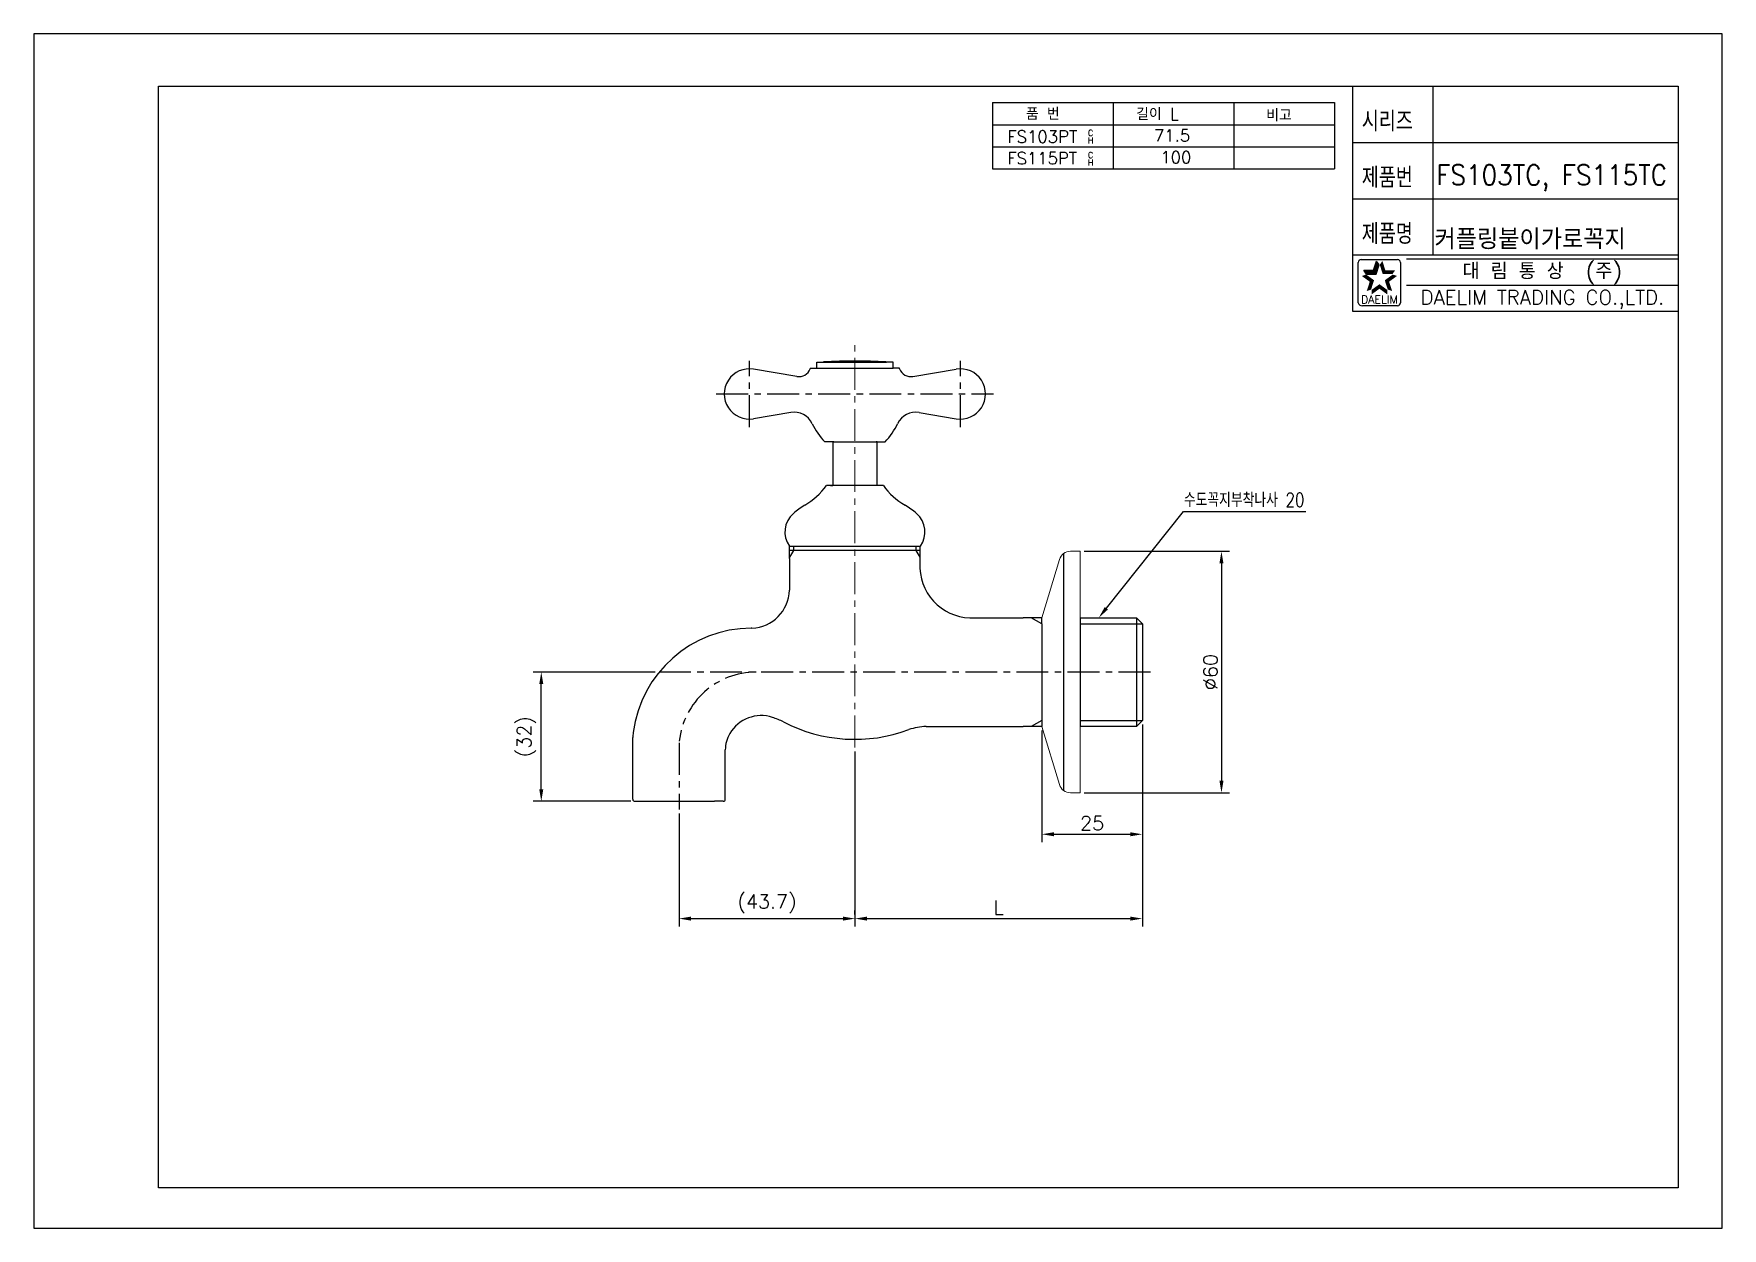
# Model space of a CAD drawing. Header units: millimetres. Extents: x 13755 to 14175, y 2772 to 3069.
import ezdxf
from ezdxf.enums import TextEntityAlignment as Align

# ---------------------------------------------------------------- set-up
doc = ezdxf.new("R2010")
doc.units = ezdxf.units.MM
doc.header["$LTSCALE"] = 0.25
doc.linetypes.add('CENTER', pattern=[50.8, 31.75, -6.35, 6.35, -6.35])
doc.layers.get('0').update_dxf_attribs({"color": 2})
doc.layers.add('AUX. LINE', color=251, linetype='Continuous', plot=False)
for name, color, linetype in [('CENTER', 1, 'CENTER'), ('D', 2, 'Continuous'), ('DIM', 2, 'Continuous'), ('DWG', 7, 'Continuous'), ('PART_87157', 7, 'Continuous'), ('TXT', 4, 'Continuous')]:
    doc.layers.add(name, color=color, linetype=linetype)
doc.styles.add('GHS', font='romans.shx', dxfattribs={"height": 3.5, "bigfont": 'ghs.shx'})
doc.styles.add('ROMANS', font='romans')
doc.styles.get("Standard").update_dxf_attribs({"font": 'webdings.ttf'})
doc.dimstyles.get("Standard").update_dxf_attribs({"dimtxt": 0.18, "dimasz": 0.18, "dimexe": 0.18, "dimexo": 0.0625, "dimgap": 0.09, "dimtad": 0, "dimtih": 1, "dimtoh": 1, "dimdec": 4, "dimzin": 0, "dimdsep": 46, "dimtxsty": 'Standard', "dimcen": 0.09, "dimadec": 0, "dimazin": 0, "dimtfac": 1, "dimtdec": 4, "dimtofl": 0, "dimtmove": 0, "dimatfit": 3, "dimfxl": 0, "dimtolj": 1, "dimtzin": 0, "dimarcsym": 0})

# ---------------------------------------------------------------- blocks, each defined once
blk = doc.blocks.new('BORDER')
for p, q in [((1, 1), (0, 1)), ((0, 1), (0, 0)), ((1, 0), (1, 1)), ((0, 0), (1, 0))]:
    blk.add_line(p, q)
blk = doc.blocks.new('*D1')
at = {"layer": 'D'}
for p, q in [((14016.72, 2940.3), (14052.9, 2940.3)), ((14050.9, 2937.3), (14050.9, 2883.24)), ((14016.72, 2880.24), (14052.9, 2880.24))]:
    blk.add_line(p, q, dxfattribs=at)
for points in [[(14050.4, 2937.3), (14051.4, 2937.3), (14050.9, 2940.3)], [(14050.4, 2883.24), (14051.4, 2883.24), (14050.9, 2880.24)]]:
    blk.add_solid(points, dxfattribs=at)
at = {"layer": 'Defpoints', "color": 0}
for p in [(14015.72, 2940.3), (14015.72, 2880.24), (14050.9, 2880.24)]:
    blk.add_point(p, dxfattribs=at)
at = {"layer": 'D', "insert": (14048.15, 2910.27), "char_height": 3.5, "attachment_point": 5, "rotation": 90, "style": 'GHS'}
blk.add_mtext('\\A1;%%C60', dxfattribs=at)
blk = doc.blocks.new('*D3')
at = {"layer": 'D'}
for p, q in [((13910.06, 2910.27), (13879.71, 2910.27)), ((13881.71, 2881.12), (13881.71, 2907.27)), ((13903.98, 2878.12), (13879.71, 2878.12))]:
    blk.add_line(p, q, dxfattribs=at)
for points in [[(13881.21, 2907.27), (13882.21, 2907.27), (13881.71, 2910.27)], [(13881.21, 2881.12), (13882.21, 2881.12), (13881.71, 2878.12)]]:
    blk.add_solid(points, dxfattribs=at)
at = {"layer": 'Defpoints', "color": 0}
for p in [(13881.71, 2910.27), (13911.06, 2910.27), (13904.98, 2878.12)]:
    blk.add_point(p, dxfattribs=at)
at = {"layer": 'D', "insert": (13878.04, 2894.2), "char_height": 3.5, "attachment_point": 5, "rotation": 90, "style": 'GHS'}
blk.add_mtext('\\A1;(32)', dxfattribs=at)
blk = doc.blocks.new('*D4')
at = {"layer": 'D'}
for p, q in [((13959.72, 2890.54), (13959.72, 2846.96)), ((13915.98, 2875.12), (13915.98, 2846.96)), ((13918.98, 2848.96), (13956.72, 2848.96))]:
    blk.add_line(p, q, dxfattribs=at)
for points in [[(13918.98, 2849.46), (13918.98, 2848.46), (13915.98, 2848.96)], [(13956.72, 2849.46), (13956.72, 2848.46), (13959.72, 2848.96)]]:
    blk.add_solid(points, dxfattribs=at)
at = {"layer": 'Defpoints', "color": 0}
for p in [(13959.72, 2891.54), (13915.98, 2876.12), (13959.72, 2848.96)]:
    blk.add_point(p, dxfattribs=at)
at = {"layer": 'D', "insert": (13937.85, 2852.63), "char_height": 3.5, "attachment_point": 5, "style": 'GHS'}
blk.add_mtext('\\A1;(43.7)', dxfattribs=at)
blk = doc.blocks.new('*D5')
at = {"layer": 'D'}
for p, q in [((14031.23, 2897.26), (14031.23, 2846.96)), ((13959.72, 2849.96), (13959.72, 2850.96)), ((13962.72, 2848.96), (14028.23, 2848.96))]:
    blk.add_line(p, q, dxfattribs=at)
for points in [[(13962.72, 2849.46), (13962.72, 2848.46), (13959.72, 2848.96)], [(14028.23, 2849.46), (14028.23, 2848.46), (14031.23, 2848.96)]]:
    blk.add_solid(points, dxfattribs=at)
at = {"layer": 'Defpoints', "color": 0}
for p in [(14031.23, 2898.26), (13959.72, 2848.96), (14031.23, 2848.96)]:
    blk.add_point(p, dxfattribs=at)
at = {"layer": 'D', "insert": (13995.48, 2851.71), "char_height": 3.5, "attachment_point": 5, "style": 'GHS'}
blk.add_mtext('\\A1;L', dxfattribs=at)
blk = doc.blocks.new('*D6')
at = {"layer": 'D'}
for p, q in [((14006.21, 2895.75), (14006.21, 2867.93)), ((14031.23, 2897.26), (14031.23, 2867.93)), ((14009.21, 2869.93), (14028.23, 2869.93))]:
    blk.add_line(p, q, dxfattribs=at)
for points in [[(14009.21, 2870.43), (14009.21, 2869.43), (14006.21, 2869.93)], [(14028.23, 2870.43), (14028.23, 2869.43), (14031.23, 2869.93)]]:
    blk.add_solid(points, dxfattribs=at)
at = {"layer": 'Defpoints', "color": 0}
for p in [(14031.23, 2898.26), (14006.21, 2896.75), (14031.23, 2869.93)]:
    blk.add_point(p, dxfattribs=at)
at = {"layer": 'D', "insert": (14018.72, 2872.68), "char_height": 3.5, "attachment_point": 5, "style": 'GHS'}
blk.add_mtext('\\A1;25', dxfattribs=at)

msp = doc.modelspace()

# ---------------------------------------------------------------- linework, layer by layer
at = {"color": 7}
for p, q in [((14083.467, 3055.974), (14083.467, 2999.974)), ((14103.467, 3055.974), (14103.467, 3013.974)), ((14083.467, 3041.974), (14164.467, 3041.974)), ((14083.467, 3027.974), (14164.467, 3027.974)), ((14083.467, 3013.974), (14164.467, 3013.974)), ((14083.467, 2999.974), (14164.467, 2999.974))]:
    msp.add_line(p, q, dxfattribs=at)
at = {"color": 2, "linetype": 'Continuous'}
for p, q in [((14084.945, 3002.108), (14084.945, 3012.108)), ((14085.695, 3012.858), (14094.695, 3012.858)), ((14095.445, 3012.108), (14095.445, 3002.108)), ((14096.967, 3012.974), (14164.467, 3012.974)), ((14096.967, 3006.474), (14164.467, 3006.474)), ((14094.695, 3001.358), (14085.945, 3001.358))]:
    msp.add_line(p, q, dxfattribs=at)
at = {"color": 2}
for p, q in [((14088.706, 3010.157), (14089.456, 3012.463)), ((14089.371, 3009.241), (14090.121, 3011.548)), ((14090.121, 3011.548), (14089.456, 3012.463)), ((14086.281, 3010.157), (14088.706, 3010.157)), ((14086.946, 3009.241), (14086.281, 3010.157)), ((14086.946, 3009.241), (14089.371, 3009.241))]:
    msp.add_line(p, q, dxfattribs=at)
at = {"color": 2, "linetype": 'Continuous'}
for centre, radius, start, end in [((14085.695, 3012.108), 0.75, 90, 180), ((14094.695, 3012.108), 0.75, 0, 90), ((14085.82, 3002.233), 0.884, 188.1301, 278.1301), ((14094.695, 3002.108), 0.75, 270, 0)]:
    msp.add_arc(centre, radius, start, end, dxfattribs=at)
at = {"color": 2}
for points in [[(14088.706, 3010.157), (14089.371, 3009.241), (14089.456, 3012.463), (14090.121, 3011.548)], [(14090.934, 3012.463), (14090.269, 3011.548), (14091.683, 3010.157), (14091.018, 3009.241)], [(14087.787, 3007.326), (14088.863, 3007.675), (14085.825, 3008.751), (14086.901, 3009.101)], [(14086.281, 3010.157), (14086.946, 3009.241), (14088.706, 3010.157), (14089.371, 3009.241)], [(14087.037, 3005.019), (14088.113, 3005.369), (14087.787, 3007.326), (14088.863, 3007.675)], [(14091.683, 3010.157), (14091.018, 3009.241), (14094.108, 3010.157), (14093.443, 3009.241)], [(14094.565, 3008.751), (14093.489, 3009.101), (14092.603, 3007.326), (14091.527, 3007.675)], [(14092.603, 3007.326), (14091.527, 3007.675), (14093.352, 3005.019), (14092.276, 3005.369)], [(14090.195, 3005.576), (14090.195, 3006.708), (14088.233, 3004.151), (14088.233, 3005.282)], [(14092.157, 3004.151), (14092.157, 3005.282), (14090.195, 3005.576), (14090.195, 3006.708)]]:
    msp.add_solid(points, dxfattribs=at)
at = {"layer": 'AUX. LINE'}
msp.add_line((13953.692, 2956.635), (13954.221, 2956.635), dxfattribs=at)
at = {"layer": 'CENTER', "color": 1, "linetype": 'CENTER', "lineweight": 9}
msp.add_line((13959.725, 2891.537), (13959.725, 2992.64), dxfattribs=at)
at = {"layer": 'CENTER', "linetype": 'CENTER'}
for p, q in [((13933.475, 2971.164), (13933.475, 2987.664)), ((13985.975, 2971.164), (13985.975, 2987.664)), ((13925.225, 2979.414), (13994.225, 2979.414))]:
    msp.add_line(p, q, dxfattribs=at)
at = {"layer": 'CENTER', "color": 1, "linetype": 'CENTER'}
msp.add_line((13915.978, 2892.661), (13915.978, 2876.122), dxfattribs=at)
at = {"layer": 'CENTER', "linetype": 'CENTER'}
msp.add_arc((13935.192, 2890.98), 19.287, 90, 173.73448, dxfattribs=at)
at = {"layer": 'D'}
for p, q in [((13993.98, 3051.856), (14023.98, 3051.856)), ((13993.98, 3051.856), (13993.98, 3046.356)), ((14023.98, 3051.856), (14023.98, 3046.356)), ((14023.98, 3051.856), (14053.98, 3051.856)), ((14053.98, 3051.856), (14053.98, 3035.356)), ((14053.98, 3051.856), (14078.98, 3051.856)), ((14078.98, 3051.856), (14078.98, 3046.356)), ((13993.98, 3046.356), (14023.98, 3046.356)), ((13993.98, 3046.356), (13993.98, 3035.356)), ((14023.98, 3046.356), (14023.98, 3035.356)), ((14023.98, 3046.356), (14053.98, 3046.356)), ((14053.98, 3046.356), (14078.98, 3046.356)), ((14078.98, 3046.356), (14078.98, 3035.356)), ((13993.98, 3040.856), (14023.98, 3040.856)), ((14023.98, 3040.856), (14053.98, 3040.856)), ((14053.98, 3040.856), (14078.98, 3040.856)), ((13993.98, 3035.356), (14023.98, 3035.356)), ((14023.98, 3035.356), (14053.98, 3035.356)), ((14053.98, 3035.356), (14078.98, 3035.356)), ((14041.481, 2950.154), (14071.894, 2950.154)), ((13944.422, 2940.528), (13943.421, 2938.794)), ((13974.883, 2940.528), (13975.884, 2938.794)), ((14006.207, 2922.282), (14003.607, 2923.784)), ((14015.717, 2922.282), (14031.232, 2922.282)), ((14006.207, 2898.256), (14003.607, 2896.755)), ((14015.717, 2898.256), (14031.232, 2898.256))]:
    msp.add_line(p, q, dxfattribs=at)
at = {"layer": 'D', "color": 1, "linetype": 'CENTER'}
msp.add_line((14033.232, 2910.269), (13911.064, 2910.269), dxfattribs=at)
at = {"layer": 'D'}
msp.add_lwpolyline([(14022.267, 2926.127), (14041.481, 2950.154)], dxfattribs=at)
msp.add_solid([(14021.877, 2926.439), (14020.394, 2923.784), (14022.658, 2925.814)], dxfattribs=at)
at = {"layer": 'DWG'}
for p, q in [((13951.842, 2987.314), (13967.607, 2987.314)), ((13950.225, 2985.814), (13969.225, 2985.814)), ((13954.221, 2967.514), (13954.221, 2956.635)), ((13954.475, 2967.514), (13964.975, 2967.514)), ((13965.232, 2967.514), (13964.975, 2967.514)), ((13965.232, 2956.635), (13965.232, 2967.514)), ((13966.804, 2956.635), (13952.645, 2956.635)), ((13943.421, 2938.485), (13943.421, 2941.547)), ((13943.421, 2941.547), (13976.029, 2941.547)), ((13975.884, 2941.547), (13975.884, 2938.485)), ((13943.421, 2938.523), (13943.421, 2938.523)), ((13943.421, 2938.485), (13943.421, 2936.023)), ((13943.421, 2936.013), (13943.421, 2930.622)), ((13975.884, 2938.523), (13975.884, 2938.523)), ((14011.63, 2939.736), (14011.63, 2880.802)), ((14006.207, 2923.784), (14001.59, 2923.784)), ((14006.207, 2922.282), (14006.207, 2923.784)), ((14015.717, 2923.784), (14029.731, 2923.784)), ((14015.717, 2923.784), (14015.717, 2896.755)), ((14031.232, 2922.282), (14029.731, 2923.784)), ((14029.731, 2923.784), (14029.731, 2896.755)), ((14006.207, 2922.282), (14006.207, 2896.755)), ((14031.232, 2922.282), (14031.232, 2898.256)), ((14031.232, 2898.256), (14029.731, 2896.755)), ((14006.207, 2896.755), (14001.59, 2896.755)), ((14029.731, 2896.755), (14015.717, 2896.755))]:
    msp.add_line(p, q, dxfattribs=at)
at = {"layer": 'DWG', "color": 0}
for p, q in [((13975.884, 2940.528), (13943.421, 2940.528)), ((13975.884, 2938.523), (13975.894, 2936.012)), ((13989.56, 2923.784), (14001.59, 2923.784)), ((13934.11, 2921.191), (13933.939, 2921.178)), ((13904.478, 2878.622), (13904.478, 2893.958)), ((13977.433, 2896.755), (14001.59, 2896.755)), ((13927.478, 2878.622), (13927.478, 2890.886)), ((13904.978, 2878.122), (13907.178, 2878.122)), ((13907.178, 2878.122), (13924.778, 2878.122)), ((13907.478, 2878.122), (13907.478, 2878.122)), ((13924.478, 2878.122), (13924.478, 2878.122)), ((13926.978, 2878.122), (13924.778, 2878.122))]:
    msp.add_line(p, q, dxfattribs=at)
at = {"layer": 'DWG', "color": 2}
for p, q in [((13944.422, 2941.547), (13944.422, 2940.528)), ((13974.883, 2941.547), (13974.883, 2940.532))]:
    msp.add_line(p, q, dxfattribs=at)
at = {"layer": 'DWG', "color": 0, "lineweight": 13}
for p, q in [((14015.717, 2940.299), (14013.334, 2940.299)), ((14015.717, 2940.299), (14015.717, 2923.784)), ((14010.597, 2938.269), (14006.207, 2923.784)), ((14015.717, 2924.409), (14015.717, 2935.479)), ((14010.597, 2882.27), (14006.207, 2896.755)), ((14015.717, 2896.755), (14015.717, 2880.239)), ((14015.717, 2880.239), (14013.334, 2880.239))]:
    msp.add_line(p, q, dxfattribs=at)
at = {"layer": 'DWG', "color": 4}
msp.add_line((13975.884, 2936.013), (13975.884, 2936.013), dxfattribs=at)
msp.add_line((13975.884, 2936.013), (13975.884, 2936.013), dxfattribs=at)
msp.add_line((13975.884, 2936.013), (13975.884, 2936.013), dxfattribs=at)
msp.add_line((13975.884, 2936.013), (13975.884, 2936.013), dxfattribs=at)
msp.add_line((13975.884, 2936.013), (13975.884, 2936.013), dxfattribs=at)
at = {"layer": 'DWG', "color": 7}
for centre, radius, start, end in [((13952.024, 2987.076), 0.3, 93.27705, 127.50417), ((13959.724, 2852.596), 135, 86.72295, 93.27705), ((13967.424, 2987.076), 0.3, 52.49583, 86.72295)]:
    msp.add_arc(centre, radius, start, end, dxfattribs=at)
at = {"layer": 'DWG'}
for centre, radius, start, end in [((13938.642, 2966.686), 17.237, 299.97423, 324.33006), ((13980.808, 2966.686), 17.237, 215.66994, 240.02577), ((13948.459, 2945.085), 6.156, 131.13646, 215.07633), ((13956.235, 2936.183), 17.976, 119.97423, 131.13646), ((13963.215, 2936.183), 17.976, 48.86354, 60.02577), ((13970.991, 2945.085), 6.156, 324.92367, 48.86354), ((13988.699, 2936.571), 12.816, 182.49877, 273.85401), ((13978.285, 2880.434), 16.343, 92.98872, 108.30127)]:
    msp.add_arc(centre, radius, start, end, dxfattribs=at)
at = {"layer": 'DWG', "color": 0, "lineweight": 13}
for centre, start, end in [((14013.334, 2937.439), 90, 163.14066), ((14013.334, 2883.099), 196.85934, 270)]:
    msp.add_arc(centre, 2.86, start, end, dxfattribs=at)
at = {"layer": 'DWG', "color": 0}
for centre, radius, start, end in [((13933.77, 2930.838), 9.653, 272.01696, 358.71869), ((13934.114, 2891.372), 29.806, 90.33681, 172.49647), ((13936.454, 2890.305), 9.136, 72.25727, 149.23176), ((13928.476, 2869.56), 31.351, 64.60081, 69.92404), ((13914.478, 2893.958), 10, 172.49647, 180), ((13935.478, 2890.886), 8, 149.23176, 180), ((13959.717, 2932.15), 38.613, 242.56076, 290.36413), ((13904.978, 2878.622), 0.5, 180, 270), ((13926.978, 2878.622), 0.5, 270, 0)]:
    msp.add_arc(centre, radius, start, end, dxfattribs=at)
at = {"layer": 'PART_87157', "color": 7}
for p, q in [((13950.225, 2987.314), (13951.725, 2987.314)), ((13950.225, 2985.814), (13950.225, 2987.314)), ((13951.725, 2987.314), (13951.842, 2987.314)), ((13967.725, 2987.314), (13967.607, 2987.314)), ((13969.225, 2987.314), (13967.725, 2987.314)), ((13969.225, 2985.814), (13969.225, 2987.314)), ((13945.303, 2983.769), (13934.508, 2985.578)), ((13948.664, 2985.814), (13950.225, 2985.814)), ((13970.786, 2985.814), (13969.225, 2985.814)), ((13974.146, 2983.769), (13984.942, 2985.578)), ((13943.761, 2974.8), (13934.508, 2973.25)), ((13975.689, 2974.8), (13984.942, 2973.25)), ((13954.475, 2967.514), (13952.225, 2967.514)), ((13964.975, 2967.514), (13967.225, 2967.514))]:
    msp.add_line(p, q, dxfattribs=at)
for centre, radius, start, end in [((13933.475, 2979.414), 6.25, 80.48931, 279.51069), ((13945.799, 2986.728), 3, 260.48931, 338.71744), ((13964.576, 2979.414), 17.151, 158.08966, 158.71744), ((13954.874, 2979.414), 17.151, 21.28256, 21.91034), ((13973.651, 2986.728), 3, 201.28256, 279.51069), ((13985.975, 2979.414), 6.25, 260.48931, 99.51069), ((13944.587, 2969.869), 5, 25.52541, 99.51069), ((13974.863, 2969.869), 5, 80.48931, 154.47459), ((13964.576, 2979.414), 17.151, 205.52541, 223.93449), ((13954.874, 2979.414), 17.151, 316.06551, 334.47459)]:
    msp.add_arc(centre, radius, start, end, dxfattribs=at)
at = {"layer": 'TXT'}
for p, q in [((13786.467, 2781.974), (13786.467, 3055.974)), ((13786.467, 3055.974), (14164.467, 3055.974)), ((14164.467, 3055.974), (14164.467, 2781.974)), ((14164.467, 2781.974), (13786.467, 2781.974))]:
    msp.add_line(p, q, dxfattribs=at)

# ---------------------------------------------------------------- block references
at = {"xscale": 420, "yscale": 297, "zscale": 420}
msp.add_blockref('BORDER', (13755.467, 2771.974), dxfattribs=at)

# ---------------------------------------------------------------- texts
at = {"color": 7, "style": 'GHS', "width": 0.808821}
msp.add_text('FS103TC, FS115TC', height=5, dxfattribs=at).set_placement((14104.363, 3031.381), (14161.751, 3031.381), align=Align.FIT)
at = {"style": 'GHS'}
msp.add_text('커플링붙이가로꼭지', height=5, dxfattribs=at).set_placement((14103.876, 3015.387))
at = {"color": 7, "linetype": 'Continuous'}
for s, height, style, p in [('대 림 통 상  (주)', 4, 'GHS', (14130.728, 3009.669)), ('DAELIM TRADING CO.,LTD.', 3.6, 'ROMANS', (14130.728, 3002.901))]:
    msp.add_text(s, height=height, dxfattribs=dict(at, style=style)).set_placement(p, align=Align.MIDDLE)
at = {"color": 2, "linetype": 'Continuous', "style": 'ROMANS'}
msp.add_text('DAELIM', height=2, dxfattribs=at).set_placement((14090.195, 3001.908), align=Align.CENTER)
at = {"layer": 'D', "style": 'GHS'}
msp.add_text('71.5', height=3, dxfattribs=at).set_placement((14034.111, 3042.196))
msp.add_text('100', height=3, dxfattribs=at).set_placement((14039.553, 3036.766), align=Align.CENTER)
at = {"layer": 'D', "style": 'GHS', "width": 0.626012}
msp.add_text('수도꼭지부착나사 20', height=3.5, dxfattribs=at).set_placement((14041.556, 2951.327), (14071.562, 2951.327), align=Align.FIT)
at = {"layer": 'DIM', "style": 'GHS', "width": 0.8}
for s, p in [('시리즈', (14085.808, 3044.703)), ('제품번', (14085.808, 3030.703)), ('제품명', (14085.808, 3016.703))]:
    msp.add_text(s, height=5, dxfattribs=at).set_placement(p)
at = {"layer": 'DWG', "style": 'GHS'}
for s, p in [('품 번', (14002.254, 3047.555)), (' 길이 L', (14027.629, 3047.531)), ('비고', (14062.046, 3047.237)), ('FS103PT', (13997.659, 3041.89)), ('FS115PT', (13997.629, 3036.531))]:
    msp.add_text(s, height=3, dxfattribs=at).set_placement(p)
at = {"layer": 'TXT', "color": 0, "style": 'ROMANS'}
for s, p in [('C', (14018.358, 3044.311)), ('H', (14018.395, 3042.456)), ('C', (14018.358, 3038.811)), ('H', (14018.395, 3036.956))]:
    msp.add_text(s, height=1.5, dxfattribs=at).set_placement(p, align=Align.MIDDLE)

# ---------------------------------------------------------------- dimensions: what is measured, and where the dimension line sits
at = {"layer": 'D', "color": 0}
for base, p1, p2, text, picture, middle in [((14050.895, 2880.239), (14015.717, 2940.299), (14015.717, 2880.239), '%%C60', '*D1', (14048.145, 2910.269)), ((13881.706, 2910.269), (13904.978, 2878.122), (13911.064, 2910.269), '(32)', '*D3', (13878.039, 2894.196))]:
    dim = msp.add_linear_dim(base=base, p1=p1, p2=p2, angle=90, text=text, dimstyle='Standard', override={"dimtxt": 3.5, "dimasz": 3, "dimexe": 2, "dimexo": 1, "dimgap": 1, "dimtad": 1, "dimtih": 0, "dimtoh": 0, "dimdec": 2, "dimzin": 8, "dimtxsty": 'GHS', "dimcen": 1, "dimclrd": 256, "dimclre": 256, "dimclrt": 256, "dimtfac": 0.5, "dimtdec": 2, "dimtofl": 1, "dimatfit": 0, "dimlwd": 65535, "dimlwe": 65535}, dxfattribs=at)
    dim.commit()
    dim.dimension.update_dxf_attribs({"geometry": picture, "text_midpoint": middle})
for base, p1, p2, text, picture, middle in [((14031.232, 2848.962), (13959.725, 2848.962), (14031.232, 2898.256), 'L', '*D5', (13995.479, 2851.712)), ((14031.232, 2869.93), (14006.207, 2896.755), (14031.232, 2898.256), '25', '*D6', (14018.72, 2872.68)), ((13959.725, 2848.962), (13915.978, 2876.122), (13959.725, 2891.537), '(43.7)', '*D4', (13937.851, 2852.629))]:
    dim = msp.add_linear_dim(base=base, p1=p1, p2=p2, text=text, dimstyle='Standard', override={"dimtxt": 3.5, "dimasz": 3, "dimexe": 2, "dimexo": 1, "dimgap": 1, "dimtad": 1, "dimtih": 0, "dimtoh": 0, "dimdec": 2, "dimzin": 8, "dimtxsty": 'GHS', "dimcen": 1, "dimclrd": 256, "dimclre": 256, "dimclrt": 256, "dimtfac": 0.5, "dimtdec": 2, "dimtofl": 1, "dimatfit": 0, "dimlwd": 65535, "dimlwe": 65535}, dxfattribs=at)
    dim.commit()
    dim.dimension.update_dxf_attribs({"geometry": picture, "text_midpoint": middle})

doc.saveas('drawing.dxf')
